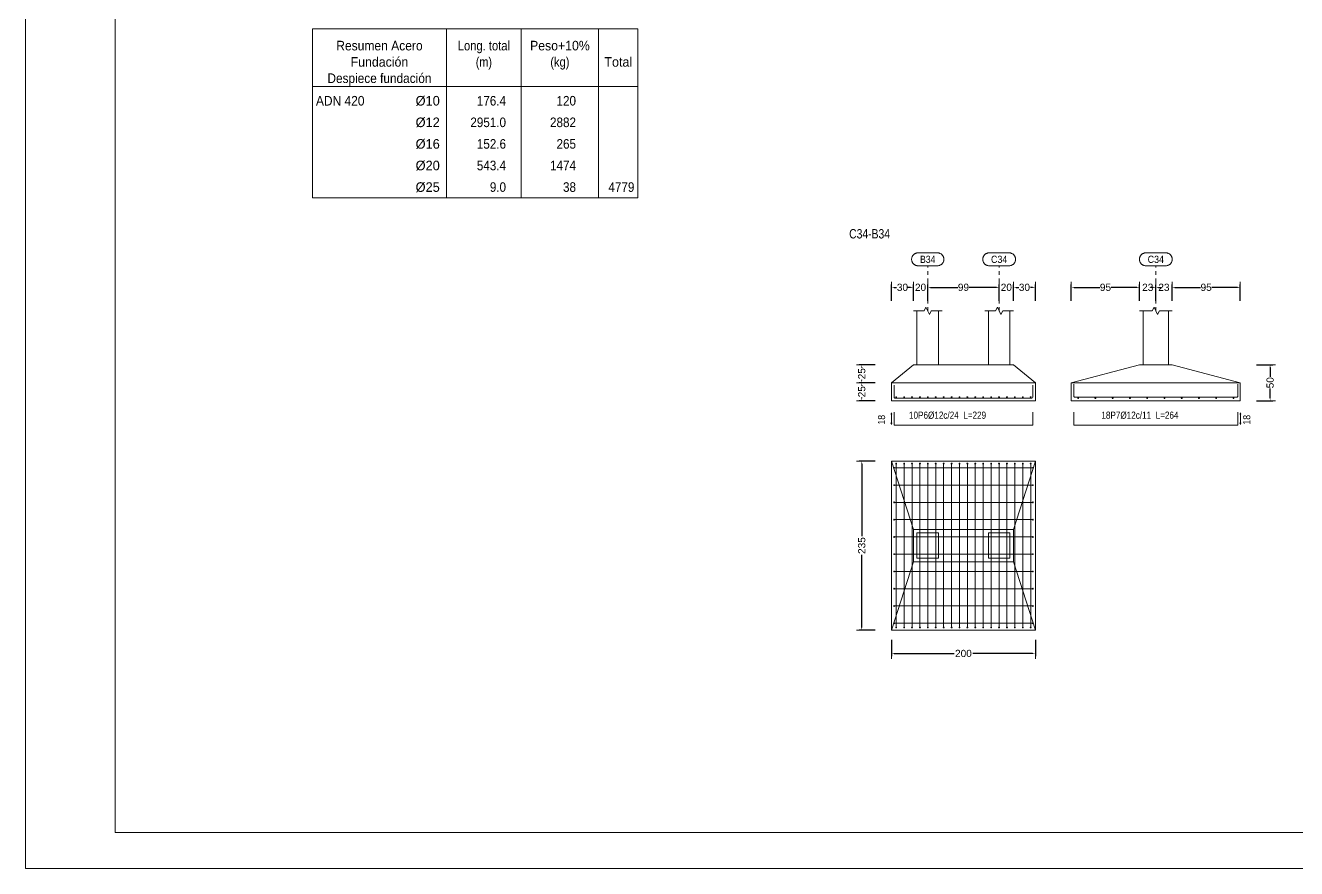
# Model space of a CAD drawing. Header units: millimetres. Extents: x 0 to 147, y 0 to 144.
# Drawn here: x 88.09 to 123.44, y 0 to 23.44 of the extents above; entities that cross this region are included whole.
import ezdxf
from ezdxf.enums import TextEntityAlignment as Align

# ---------------------------------------------------------------- set-up
doc = ezdxf.new("R2010")
doc.units = ezdxf.units.MM
doc.linetypes.add('CYPE_PUNTO', pattern=[0.075, 0, -0.075])
for name, color, linetype, lineweight in [('CIM_COTAS', 2, 'Continuous', 0), ('CIM_DIB_ARMADOS', 4, 'Continuous', 0), ('CIM_GEOMETRIA', 2, 'Continuous', 0), ('CIM_REFEREN', 2, 'Continuous', 0), ('CIM_TXT_ARMADOS', 3, 'Continuous', 0), ('RECUAD_LIMITES', 2, 'Continuous', 0), ('RECUAD_MARCO', 1, 'Continuous', 20), ('TABLAS', 1, 'Continuous', 0), ('TEXTO_TABLAS', 1, 'Continuous', 0)]:
    doc.layers.add(name, color=color, linetype=linetype, lineweight=lineweight)
doc.styles.add('CYPETXT_0.3_romans', font='arial.ttf', dxfattribs={"height": 0.2})
doc.styles.add('CYPETXT_romans', font='arial.ttf', dxfattribs={"height": 0.2})
doc.dimstyles.new('cype_arrow', dxfattribs={"dimtxt": 0.18, "dimasz": 0.075, "dimexe": 0.075, "dimexo": 0.075, "dimgap": 0, "dimtad": 0, "dimdec": 4, "dimzin": 0, "dimdsep": 46, "dimtxsty": 'CYPETXT_0.3_romans', "dimcen": 0.09, "dimadec": 0, "dimazin": 0, "dimtfac": 1, "dimtdec": 4, "dimtofl": 0, "dimtmove": 2, "dimatfit": 3, "dimfxl": 1, "dimtolj": 1, "dimtzin": 0, "dimarcsym": 0})

# ---------------------------------------------------------------- blocks, each defined once
blk = doc.blocks.new('*D420')
at = {"layer": 'CIM_COTAS', "color": 0, "lineweight": -2, "transparency": 16777216}
for p, q in [((112.18, 15.786), (112.18, 16.236)), ((112.255, 16.161), (112.319, 16.161)), ((112.712, 16.161), (112.648, 16.161)), ((112.787, 15.786), (112.787, 16.236))]:
    blk.add_line(p, q, dxfattribs=at)
at = {"layer": 'CIM_COTAS', "color": 0, "transparency": 16777216}
for points in [[(112.255, 16.173), (112.255, 16.148), (112.18, 16.161)], [(112.712, 16.173), (112.712, 16.148), (112.787, 16.161)]]:
    blk.add_solid(points, dxfattribs=at)
at = {"layer": 'Defpoints', "color": 0, "transparency": 16777216}
for p in [(112.787, 16.161), (112.18, 15.711), (112.787, 15.711)]:
    blk.add_point(p, dxfattribs=at)
at = {"layer": 'CIM_COTAS', "color": 0, "transparency": 16777216, "insert": (112.484, 16.161), "char_height": 0.2, "attachment_point": 5, "style": 'CYPETXT_0.3_romans'}
blk.add_mtext('\\A1;30', dxfattribs=at)
blk = doc.blocks.new('*D421')
at = {"layer": 'CIM_COTAS', "color": 0, "lineweight": -2, "transparency": 16777216}
for p, q in [((112.712, 16.161), (112.637, 16.161)), ((112.787, 15.786), (112.787, 16.236)), ((113.187, 15.786), (113.187, 16.236)), ((113.262, 16.161), (113.337, 16.161))]:
    blk.add_line(p, q, dxfattribs=at)
at = {"layer": 'CIM_COTAS', "color": 0, "transparency": 16777216}
for points in [[(112.712, 16.173), (112.712, 16.148), (112.787, 16.161)], [(113.262, 16.173), (113.262, 16.148), (113.187, 16.161)]]:
    blk.add_solid(points, dxfattribs=at)
at = {"layer": 'Defpoints', "color": 0, "transparency": 16777216}
for p in [(113.187, 16.161), (112.787, 15.711), (113.187, 15.711)]:
    blk.add_point(p, dxfattribs=at)
at = {"layer": 'CIM_COTAS', "color": 0, "transparency": 16777216, "insert": (112.987, 16.161), "char_height": 0.2, "attachment_point": 5, "style": 'CYPETXT_0.3_romans'}
blk.add_mtext('\\A1;20', dxfattribs=at)
blk = doc.blocks.new('*D422')
at = {"layer": 'CIM_COTAS', "color": 0, "lineweight": -2, "transparency": 16777216}
for p, q in [((113.187, 15.786), (113.187, 16.236)), ((113.262, 16.161), (114.02, 16.161)), ((115.098, 16.161), (114.34, 16.161)), ((115.173, 15.786), (115.173, 16.236))]:
    blk.add_line(p, q, dxfattribs=at)
at = {"layer": 'CIM_COTAS', "color": 0, "transparency": 16777216}
for points in [[(113.262, 16.173), (113.262, 16.148), (113.187, 16.161)], [(115.098, 16.173), (115.098, 16.148), (115.173, 16.161)]]:
    blk.add_solid(points, dxfattribs=at)
at = {"layer": 'Defpoints', "color": 0, "transparency": 16777216}
for p in [(115.173, 16.161), (113.187, 15.711), (115.173, 15.711)]:
    blk.add_point(p, dxfattribs=at)
at = {"layer": 'CIM_COTAS', "color": 0, "transparency": 16777216, "insert": (114.18, 16.161), "char_height": 0.2, "attachment_point": 5, "style": 'CYPETXT_0.3_romans'}
blk.add_mtext('\\A1;99', dxfattribs=at)
blk = doc.blocks.new('*D423')
at = {"layer": 'CIM_COTAS', "color": 0, "lineweight": -2, "transparency": 16777216}
for p, q in [((115.098, 16.161), (115.023, 16.161)), ((115.173, 15.786), (115.173, 16.236)), ((115.573, 15.786), (115.573, 16.236)), ((115.648, 16.161), (115.723, 16.161))]:
    blk.add_line(p, q, dxfattribs=at)
at = {"layer": 'CIM_COTAS', "color": 0, "transparency": 16777216}
for points in [[(115.098, 16.173), (115.098, 16.148), (115.173, 16.161)], [(115.648, 16.173), (115.648, 16.148), (115.573, 16.161)]]:
    blk.add_solid(points, dxfattribs=at)
at = {"layer": 'Defpoints', "color": 0, "transparency": 16777216}
for p in [(115.573, 16.161), (115.173, 15.711), (115.573, 15.711)]:
    blk.add_point(p, dxfattribs=at)
at = {"layer": 'CIM_COTAS', "color": 0, "transparency": 16777216, "insert": (115.373, 16.161), "char_height": 0.2, "attachment_point": 5, "style": 'CYPETXT_0.3_romans'}
blk.add_mtext('\\A1;20', dxfattribs=at)
blk = doc.blocks.new('*D424')
at = {"layer": 'CIM_COTAS', "color": 0, "lineweight": -2, "transparency": 16777216}
for p, q in [((115.573, 15.786), (115.573, 16.236)), ((115.648, 16.161), (115.712, 16.161)), ((116.105, 16.161), (116.041, 16.161)), ((116.18, 15.786), (116.18, 16.236))]:
    blk.add_line(p, q, dxfattribs=at)
at = {"layer": 'CIM_COTAS', "color": 0, "transparency": 16777216}
for points in [[(115.648, 16.173), (115.648, 16.148), (115.573, 16.161)], [(116.105, 16.173), (116.105, 16.148), (116.18, 16.161)]]:
    blk.add_solid(points, dxfattribs=at)
at = {"layer": 'Defpoints', "color": 0, "transparency": 16777216}
for p in [(116.18, 16.161), (115.573, 15.711), (116.18, 15.711)]:
    blk.add_point(p, dxfattribs=at)
at = {"layer": 'CIM_COTAS', "color": 0, "transparency": 16777216, "insert": (115.876, 16.161), "char_height": 0.2, "attachment_point": 5, "style": 'CYPETXT_0.3_romans'}
blk.add_mtext('\\A1;30', dxfattribs=at)
blk = doc.blocks.new('*D425')
at = {"layer": 'CIM_COTAS', "color": 0, "lineweight": -2, "transparency": 16777216}
for p, q in [((111.727, 13.51), (111.277, 13.51)), ((111.352, 13.435), (111.352, 13.426)), ((111.352, 13.085), (111.352, 13.094)), ((111.727, 13.01), (111.277, 13.01))]:
    blk.add_line(p, q, dxfattribs=at)
at = {"layer": 'CIM_COTAS', "color": 0, "transparency": 16777216}
for points in [[(111.34, 13.435), (111.365, 13.435), (111.352, 13.51)], [(111.34, 13.085), (111.365, 13.085), (111.352, 13.01)]]:
    blk.add_solid(points, dxfattribs=at)
at = {"layer": 'Defpoints', "color": 0, "transparency": 16777216}
for p in [(111.352, 13.51), (111.802, 13.51), (111.802, 13.01)]:
    blk.add_point(p, dxfattribs=at)
at = {"layer": 'CIM_COTAS', "color": 0, "transparency": 16777216, "insert": (111.352, 13.26), "char_height": 0.2, "attachment_point": 5, "rotation": 90, "style": 'CYPETXT_0.3_romans'}
blk.add_mtext('\\A1;25', dxfattribs=at)
blk = doc.blocks.new('*D426')
at = {"layer": 'CIM_COTAS', "color": 0, "lineweight": -2, "transparency": 16777216}
for p, q in [((111.727, 14.01), (111.277, 14.01)), ((111.352, 13.935), (111.352, 13.926)), ((111.727, 13.51), (111.277, 13.51)), ((111.352, 13.585), (111.352, 13.594))]:
    blk.add_line(p, q, dxfattribs=at)
at = {"layer": 'CIM_COTAS', "color": 0, "transparency": 16777216}
for points in [[(111.34, 13.935), (111.365, 13.935), (111.352, 14.01)], [(111.34, 13.585), (111.365, 13.585), (111.352, 13.51)]]:
    blk.add_solid(points, dxfattribs=at)
at = {"layer": 'Defpoints', "color": 0, "transparency": 16777216}
for p in [(111.352, 14.01), (111.802, 14.01), (111.802, 13.51)]:
    blk.add_point(p, dxfattribs=at)
at = {"layer": 'CIM_COTAS', "color": 0, "transparency": 16777216, "insert": (111.352, 13.76), "char_height": 0.2, "attachment_point": 5, "rotation": 90, "style": 'CYPETXT_0.3_romans'}
blk.add_mtext('\\A1;25', dxfattribs=at)
blk = doc.blocks.new('*D427')
at = {"layer": 'CIM_COTAS', "color": 0, "lineweight": -2, "transparency": 16777216}
for p, q in [((117.18, 15.786), (117.18, 16.236)), ((117.255, 16.161), (117.97, 16.161)), ((119.005, 16.161), (118.29, 16.161)), ((119.08, 15.786), (119.08, 16.236))]:
    blk.add_line(p, q, dxfattribs=at)
at = {"layer": 'CIM_COTAS', "color": 0, "transparency": 16777216}
for points in [[(117.255, 16.173), (117.255, 16.148), (117.18, 16.161)], [(119.005, 16.173), (119.005, 16.148), (119.08, 16.161)]]:
    blk.add_solid(points, dxfattribs=at)
at = {"layer": 'Defpoints', "color": 0, "transparency": 16777216}
for p in [(119.08, 16.161), (117.18, 15.711), (119.08, 15.711)]:
    blk.add_point(p, dxfattribs=at)
at = {"layer": 'CIM_COTAS', "color": 0, "transparency": 16777216, "insert": (118.13, 16.161), "char_height": 0.2, "attachment_point": 5, "style": 'CYPETXT_0.3_romans'}
blk.add_mtext('\\A1;95', dxfattribs=at)
blk = doc.blocks.new('*D428')
at = {"layer": 'CIM_COTAS', "color": 0, "lineweight": -2, "transparency": 16777216}
for p, q in [((119.005, 16.16075), (118.93, 16.16075)), ((119.08, 15.78575), (119.08, 16.23575)), ((119.53, 15.78575), (119.53, 16.23575)), ((119.605, 16.16075), (119.68, 16.16075))]:
    blk.add_line(p, q, dxfattribs=at)
at = {"layer": 'CIM_COTAS', "color": 0, "transparency": 16777216}
for points in [[(119.005, 16.17325), (119.005, 16.14825), (119.08, 16.16075)], [(119.605, 16.17325), (119.605, 16.14825), (119.53, 16.16075)]]:
    blk.add_solid(points, dxfattribs=at)
at = {"layer": 'Defpoints', "color": 0, "transparency": 16777216}
for p in [(119.53, 16.16075), (119.08, 15.71075), (119.53, 15.71075)]:
    blk.add_point(p, dxfattribs=at)
at = {"layer": 'CIM_COTAS', "color": 0, "transparency": 16777216, "insert": (119.305, 16.16075), "char_height": 0.2, "attachment_point": 5, "style": 'CYPETXT_0.3_romans'}
blk.add_mtext('\\A1;23', dxfattribs=at)
blk = doc.blocks.new('*D429')
at = {"layer": 'CIM_COTAS', "color": 0, "lineweight": -2, "transparency": 16777216}
for p, q in [((119.455, 16.16075), (119.38, 16.16075)), ((119.53, 15.78575), (119.53, 16.23575)), ((119.98, 15.78575), (119.98, 16.23575)), ((120.055, 16.16075), (120.13, 16.16075))]:
    blk.add_line(p, q, dxfattribs=at)
at = {"layer": 'CIM_COTAS', "color": 0, "transparency": 16777216}
for points in [[(119.455, 16.17325), (119.455, 16.14825), (119.53, 16.16075)], [(120.055, 16.17325), (120.055, 16.14825), (119.98, 16.16075)]]:
    blk.add_solid(points, dxfattribs=at)
at = {"layer": 'Defpoints', "color": 0, "transparency": 16777216}
for p in [(119.98, 16.16075), (119.53, 15.71075), (119.98, 15.71075)]:
    blk.add_point(p, dxfattribs=at)
at = {"layer": 'CIM_COTAS', "color": 0, "transparency": 16777216, "insert": (119.755, 16.16075), "char_height": 0.2, "attachment_point": 5, "style": 'CYPETXT_0.3_romans'}
blk.add_mtext('\\A1;23', dxfattribs=at)
blk = doc.blocks.new('*D430')
at = {"layer": 'CIM_COTAS', "color": 0, "lineweight": -2, "transparency": 16777216}
for p, q in [((119.98, 15.786), (119.98, 16.236)), ((120.055, 16.161), (120.77, 16.161)), ((121.805, 16.161), (121.09, 16.161)), ((121.88, 15.786), (121.88, 16.236))]:
    blk.add_line(p, q, dxfattribs=at)
at = {"layer": 'CIM_COTAS', "color": 0, "transparency": 16777216}
for points in [[(120.055, 16.173), (120.055, 16.148), (119.98, 16.161)], [(121.805, 16.173), (121.805, 16.148), (121.88, 16.161)]]:
    blk.add_solid(points, dxfattribs=at)
at = {"layer": 'Defpoints', "color": 0, "transparency": 16777216}
for p in [(121.88, 16.161), (119.98, 15.711), (121.88, 15.711)]:
    blk.add_point(p, dxfattribs=at)
at = {"layer": 'CIM_COTAS', "color": 0, "transparency": 16777216, "insert": (120.93, 16.161), "char_height": 0.2, "attachment_point": 5, "style": 'CYPETXT_0.3_romans'}
blk.add_mtext('\\A1;95', dxfattribs=at)
blk = doc.blocks.new('*D431')
at = {"layer": 'CIM_COTAS', "color": 0, "lineweight": -2, "transparency": 16777216}
for p, q in [((122.333, 14.01), (122.783, 14.01)), ((122.708, 13.935), (122.708, 13.674)), ((122.708, 13.085), (122.708, 13.345)), ((122.333, 13.01), (122.783, 13.01))]:
    blk.add_line(p, q, dxfattribs=at)
at = {"layer": 'CIM_COTAS', "color": 0, "transparency": 16777216}
for points in [[(122.695, 13.935), (122.721, 13.935), (122.708, 14.01)], [(122.695, 13.085), (122.721, 13.085), (122.708, 13.01)]]:
    blk.add_solid(points, dxfattribs=at)
at = {"layer": 'Defpoints', "color": 0, "transparency": 16777216}
for p in [(122.258, 14.01), (122.708, 14.01), (122.258, 13.01)]:
    blk.add_point(p, dxfattribs=at)
at = {"layer": 'CIM_COTAS', "color": 0, "transparency": 16777216, "insert": (122.708, 13.51), "char_height": 0.2, "attachment_point": 5, "rotation": 90, "style": 'CYPETXT_0.3_romans'}
blk.add_mtext('\\A1;50', dxfattribs=at)
blk = doc.blocks.new('*D432')
at = {"layer": 'CIM_COTAS', "color": 0, "lineweight": -2, "transparency": 16777216}
for p, q in [((112.18, 6.356), (112.18, 5.906)), ((116.18, 6.356), (116.18, 5.906)), ((112.255, 5.981), (113.918, 5.981)), ((116.105, 5.981), (114.442, 5.981))]:
    blk.add_line(p, q, dxfattribs=at)
at = {"layer": 'CIM_COTAS', "color": 0, "transparency": 16777216}
for points in [[(112.255, 5.993), (112.255, 5.968), (112.18, 5.981)], [(116.105, 5.993), (116.105, 5.968), (116.18, 5.981)]]:
    blk.add_solid(points, dxfattribs=at)
at = {"layer": 'Defpoints', "color": 0, "transparency": 16777216}
for p in [(112.18, 6.431), (116.18, 6.431), (116.18, 5.981)]:
    blk.add_point(p, dxfattribs=at)
at = {"layer": 'CIM_COTAS', "color": 0, "transparency": 16777216, "insert": (114.18, 5.981), "char_height": 0.2, "attachment_point": 5, "style": 'CYPETXT_0.3_romans'}
blk.add_mtext('\\A1;200', dxfattribs=at)
blk = doc.blocks.new('*D433')
at = {"layer": 'CIM_COTAS', "color": 0, "lineweight": -2, "transparency": 16777216}
for p, q in [((111.727, 11.332), (111.277, 11.332)), ((111.352, 11.257), (111.352, 9.244)), ((111.352, 6.707), (111.352, 8.72)), ((111.727, 6.632), (111.277, 6.632))]:
    blk.add_line(p, q, dxfattribs=at)
at = {"layer": 'CIM_COTAS', "color": 0, "transparency": 16777216}
for points in [[(111.34, 11.257), (111.365, 11.257), (111.352, 11.332)], [(111.34, 6.707), (111.365, 6.707), (111.352, 6.632)]]:
    blk.add_solid(points, dxfattribs=at)
at = {"layer": 'Defpoints', "color": 0, "transparency": 16777216}
for p in [(111.352, 11.332), (111.802, 11.332), (111.802, 6.632)]:
    blk.add_point(p, dxfattribs=at)
at = {"layer": 'CIM_COTAS', "color": 0, "transparency": 16777216, "insert": (111.352, 8.982), "char_height": 0.2, "attachment_point": 5, "rotation": 90, "style": 'CYPETXT_0.3_romans'}
blk.add_mtext('\\A1;235', dxfattribs=at)

msp = doc.modelspace()

# ---------------------------------------------------------------- hatches: boundary and pattern name
at = {"layer": 'CIM_DIB_ARMADOS'}
h = msp.add_hatch(color=256, dxfattribs=at)
edge = h.paths.add_edge_path(flags=0)
edge.add_arc((112.252, 13.44175), 0.0016, 0, 360)
h = msp.add_hatch(color=256, dxfattribs=at)
edge = h.paths.add_edge_path(flags=0)
edge.add_arc((116.108, 13.44175), 0.0016, 0, 360)
h = msp.add_hatch(color=256, dxfattribs=at)
edge = h.paths.add_edge_path(flags=0)
edge.add_arc((117.252, 13.46575), 0.0016, 0, 360)
h = msp.add_hatch(color=256, dxfattribs=at)
edge = h.paths.add_edge_path(flags=0)
edge.add_arc((121.808, 13.46575), 0.0016, 0, 360)
h = msp.add_hatch(color=256, dxfattribs=at)
edge = h.paths.add_edge_path(flags=0)
edge.add_arc((112.252, 11.14175), 0.0016, 0, 360)
h = msp.add_hatch(color=256, dxfattribs=at)
edge = h.paths.add_edge_path(flags=0)
edge.add_arc((112.31, 11.25975), 0.0016, 0, 360)
h = msp.add_hatch(color=256, dxfattribs=at)
edge = h.paths.add_edge_path(flags=0)
edge.add_arc((112.53, 11.25975), 0.0016, 0, 360)
h = msp.add_hatch(color=256, dxfattribs=at)
edge = h.paths.add_edge_path(flags=0)
edge.add_arc((112.75, 11.25975), 0.0016, 0, 360)
h = msp.add_hatch(color=256, dxfattribs=at)
edge = h.paths.add_edge_path(flags=0)
edge.add_arc((112.97, 11.25975), 0.0016, 0, 360)
h = msp.add_hatch(color=256, dxfattribs=at)
edge = h.paths.add_edge_path(flags=0)
edge.add_arc((113.19, 11.25975), 0.0016, 0, 360)
h = msp.add_hatch(color=256, dxfattribs=at)
edge = h.paths.add_edge_path(flags=0)
edge.add_arc((113.41, 11.25975), 0.0016, 0, 360)
h = msp.add_hatch(color=256, dxfattribs=at)
edge = h.paths.add_edge_path(flags=0)
edge.add_arc((113.63, 11.25975), 0.0016, 0, 360)
h = msp.add_hatch(color=256, dxfattribs=at)
edge = h.paths.add_edge_path(flags=0)
edge.add_arc((113.85, 11.25975), 0.0016, 0, 360)
h = msp.add_hatch(color=256, dxfattribs=at)
edge = h.paths.add_edge_path(flags=0)
edge.add_arc((114.07, 11.25975), 0.0016, 0, 360)
h = msp.add_hatch(color=256, dxfattribs=at)
edge = h.paths.add_edge_path(flags=0)
edge.add_arc((114.29, 11.25975), 0.0016, 0, 360)
h = msp.add_hatch(color=256, dxfattribs=at)
edge = h.paths.add_edge_path(flags=0)
edge.add_arc((114.51, 11.25975), 0.0016, 0, 360)
h = msp.add_hatch(color=256, dxfattribs=at)
edge = h.paths.add_edge_path(flags=0)
edge.add_arc((114.73, 11.25975), 0.0016, 0, 360)
h = msp.add_hatch(color=256, dxfattribs=at)
edge = h.paths.add_edge_path(flags=0)
edge.add_arc((114.95, 11.25975), 0.0016, 0, 360)
h = msp.add_hatch(color=256, dxfattribs=at)
edge = h.paths.add_edge_path(flags=0)
edge.add_arc((115.17, 11.25975), 0.0016, 0, 360)
h = msp.add_hatch(color=256, dxfattribs=at)
edge = h.paths.add_edge_path(flags=0)
edge.add_arc((115.39, 11.25975), 0.0016, 0, 360)
h = msp.add_hatch(color=256, dxfattribs=at)
edge = h.paths.add_edge_path(flags=0)
edge.add_arc((115.61, 11.25975), 0.0016, 0, 360)
h = msp.add_hatch(color=256, dxfattribs=at)
edge = h.paths.add_edge_path(flags=0)
edge.add_arc((115.83, 11.25975), 0.0016, 0, 360)
h = msp.add_hatch(color=256, dxfattribs=at)
edge = h.paths.add_edge_path(flags=0)
edge.add_arc((116.05, 11.25975), 0.0016, 0, 360)
h = msp.add_hatch(color=256, dxfattribs=at)
edge = h.paths.add_edge_path(flags=0)
edge.add_arc((116.108, 11.14175), 0.0016, 0, 360)
h = msp.add_hatch(color=256, dxfattribs=at)
edge = h.paths.add_edge_path(flags=0)
edge.add_arc((112.252, 10.66175), 0.0016, 0, 360)
h = msp.add_hatch(color=256, dxfattribs=at)
edge = h.paths.add_edge_path(flags=0)
edge.add_arc((116.108, 10.66175), 0.0016, 0, 360)
h = msp.add_hatch(color=256, dxfattribs=at)
edge = h.paths.add_edge_path(flags=0)
edge.add_arc((112.252, 10.18175), 0.0016, 0, 360)
h = msp.add_hatch(color=256, dxfattribs=at)
edge = h.paths.add_edge_path(flags=0)
edge.add_arc((116.108, 10.18175), 0.0016, 0, 360)
h = msp.add_hatch(color=256, dxfattribs=at)
edge = h.paths.add_edge_path(flags=0)
edge.add_arc((112.252, 9.70175), 0.0016, 0, 360)
h = msp.add_hatch(color=256, dxfattribs=at)
edge = h.paths.add_edge_path(flags=0)
edge.add_arc((116.108, 9.70175), 0.0016, 0, 360)
h = msp.add_hatch(color=256, dxfattribs=at)
edge = h.paths.add_edge_path(flags=0)
edge.add_arc((112.252, 9.22175), 0.0016, 0, 360)
h = msp.add_hatch(color=256, dxfattribs=at)
edge = h.paths.add_edge_path(flags=0)
edge.add_arc((116.108, 9.22175), 0.0016, 0, 360)
h = msp.add_hatch(color=256, dxfattribs=at)
edge = h.paths.add_edge_path(flags=0)
edge.add_arc((112.252, 8.74175), 0.0016, 0, 360)
h = msp.add_hatch(color=256, dxfattribs=at)
edge = h.paths.add_edge_path(flags=0)
edge.add_arc((116.108, 8.74175), 0.0016, 0, 360)
h = msp.add_hatch(color=256, dxfattribs=at)
edge = h.paths.add_edge_path(flags=0)
edge.add_arc((112.252, 8.26175), 0.0016, 0, 360)
h = msp.add_hatch(color=256, dxfattribs=at)
edge = h.paths.add_edge_path(flags=0)
edge.add_arc((116.108, 8.26175), 0.0016, 0, 360)
h = msp.add_hatch(color=256, dxfattribs=at)
edge = h.paths.add_edge_path(flags=0)
edge.add_arc((112.252, 7.78175), 0.0016, 0, 360)
h = msp.add_hatch(color=256, dxfattribs=at)
edge = h.paths.add_edge_path(flags=0)
edge.add_arc((116.108, 7.78175), 0.0016, 0, 360)
h = msp.add_hatch(color=256, dxfattribs=at)
edge = h.paths.add_edge_path(flags=0)
edge.add_arc((112.252, 7.30175), 0.0016, 0, 360)
h = msp.add_hatch(color=256, dxfattribs=at)
edge = h.paths.add_edge_path(flags=0)
edge.add_arc((116.108, 7.30175), 0.0016, 0, 360)
h = msp.add_hatch(color=256, dxfattribs=at)
edge = h.paths.add_edge_path(flags=0)
edge.add_arc((112.252, 6.82175), 0.0016, 0, 360)
h = msp.add_hatch(color=256, dxfattribs=at)
edge = h.paths.add_edge_path(flags=0)
edge.add_arc((116.108, 6.82175), 0.0016, 0, 360)
h = msp.add_hatch(color=256, dxfattribs=at)
edge = h.paths.add_edge_path(flags=0)
edge.add_arc((112.31, 6.70375), 0.0016, 0, 360)
h = msp.add_hatch(color=256, dxfattribs=at)
edge = h.paths.add_edge_path(flags=0)
edge.add_arc((112.53, 6.70375), 0.0016, 0, 360)
h = msp.add_hatch(color=256, dxfattribs=at)
edge = h.paths.add_edge_path(flags=0)
edge.add_arc((112.75, 6.70375), 0.0016, 0, 360)
h = msp.add_hatch(color=256, dxfattribs=at)
edge = h.paths.add_edge_path(flags=0)
edge.add_arc((112.97, 6.70375), 0.0016, 0, 360)
h = msp.add_hatch(color=256, dxfattribs=at)
edge = h.paths.add_edge_path(flags=0)
edge.add_arc((113.19, 6.70375), 0.0016, 0, 360)
h = msp.add_hatch(color=256, dxfattribs=at)
edge = h.paths.add_edge_path(flags=0)
edge.add_arc((113.41, 6.70375), 0.0016, 0, 360)
h = msp.add_hatch(color=256, dxfattribs=at)
edge = h.paths.add_edge_path(flags=0)
edge.add_arc((113.63, 6.70375), 0.0016, 0, 360)
h = msp.add_hatch(color=256, dxfattribs=at)
edge = h.paths.add_edge_path(flags=0)
edge.add_arc((113.85, 6.70375), 0.0016, 0, 360)
h = msp.add_hatch(color=256, dxfattribs=at)
edge = h.paths.add_edge_path(flags=0)
edge.add_arc((114.07, 6.70375), 0.0016, 0, 360)
h = msp.add_hatch(color=256, dxfattribs=at)
edge = h.paths.add_edge_path(flags=0)
edge.add_arc((114.29, 6.70375), 0.0016, 0, 360)
h = msp.add_hatch(color=256, dxfattribs=at)
edge = h.paths.add_edge_path(flags=0)
edge.add_arc((114.51, 6.70375), 0.0016, 0, 360)
h = msp.add_hatch(color=256, dxfattribs=at)
edge = h.paths.add_edge_path(flags=0)
edge.add_arc((114.73, 6.70375), 0.0016, 0, 360)
h = msp.add_hatch(color=256, dxfattribs=at)
edge = h.paths.add_edge_path(flags=0)
edge.add_arc((114.95, 6.70375), 0.0016, 0, 360)
h = msp.add_hatch(color=256, dxfattribs=at)
edge = h.paths.add_edge_path(flags=0)
edge.add_arc((115.17, 6.70375), 0.0016, 0, 360)
h = msp.add_hatch(color=256, dxfattribs=at)
edge = h.paths.add_edge_path(flags=0)
edge.add_arc((115.39, 6.70375), 0.0016, 0, 360)
h = msp.add_hatch(color=256, dxfattribs=at)
edge = h.paths.add_edge_path(flags=0)
edge.add_arc((115.61, 6.70375), 0.0016, 0, 360)
h = msp.add_hatch(color=256, dxfattribs=at)
edge = h.paths.add_edge_path(flags=0)
edge.add_arc((115.83, 6.70375), 0.0016, 0, 360)
h = msp.add_hatch(color=256, dxfattribs=at)
edge = h.paths.add_edge_path(flags=0)
edge.add_arc((116.05, 6.70375), 0.0016, 0, 360)

# ---------------------------------------------------------------- linework, layer by layer
at = {"layer": 'CIM_COTAS', "linetype": 'CYPE_PUNTO'}
for p, q in [((113.187, 15.50975), (113.187, 16.76075)), ((115.173, 15.50975), (115.173, 16.76075)), ((119.53, 15.50975), (119.53, 16.76075))]:
    msp.add_line(p, q, dxfattribs=at)
at = {"layer": 'CIM_COTAS'}
for p, q in [((112.18, 16.01075), (112.18, 16.31075)), ((112.787, 16.01075), (112.787, 16.31075)), ((112.787, 16.01075), (112.787, 16.31075)), ((113.187, 16.01075), (113.187, 16.31075)), ((113.187, 16.01075), (113.187, 16.31075)), ((115.173, 16.01075), (115.173, 16.31075)), ((115.173, 16.01075), (115.173, 16.31075)), ((115.573, 16.01075), (115.573, 16.31075)), ((115.573, 16.01075), (115.573, 16.31075)), ((116.18, 16.01075), (116.18, 16.31075)), ((117.18, 16.01075), (117.18, 16.31075)), ((119.08, 16.01075), (119.08, 16.31075)), ((119.08, 16.01075), (119.08, 16.31075)), ((119.53, 16.01075), (119.53, 16.31075)), ((119.53, 16.01075), (119.53, 16.31075)), ((119.98, 16.01075), (119.98, 16.31075)), ((119.98, 16.01075), (119.98, 16.31075)), ((121.88, 16.01075), (121.88, 16.31075)), ((111.202, 14.00975), (111.502, 14.00975)), ((122.558, 14.00975), (122.858, 14.00975)), ((111.202, 13.50975), (111.502, 13.50975)), ((111.202, 13.50975), (111.502, 13.50975)), ((111.202, 13.00975), (111.502, 13.00975)), ((122.558, 13.00975), (122.858, 13.00975)), ((111.202, 11.33175), (111.502, 11.33175)), ((111.202, 6.63175), (111.502, 6.63175)), ((112.18, 5.83075), (112.18, 6.13075)), ((116.18, 5.83075), (116.18, 6.13075))]:
    msp.add_line(p, q, dxfattribs=at)
for points in [[(113.4555, 17.12075), (113.46752, 17.12035), (113.47949, 17.11914), (113.49135, 17.11714), (113.50306, 17.11435), (113.51454, 17.11079), (113.52577, 17.10647), (113.53668, 17.1014), (113.54723, 17.09562), (113.55737, 17.08915), (113.56705, 17.08201), (113.57624, 17.07425), (113.58489, 17.06588), (113.59296, 17.05696), (113.60041, 17.04752), (113.60722, 17.0376), (113.61335, 17.02725), (113.61878, 17.01652), (113.62347, 17.00544), (113.62742, 16.99408), (113.6306, 16.98248), (113.63299, 16.97069), (113.6346, 16.95877), (113.6354, 16.94676), (113.6354, 16.93474), (113.6346, 16.92273), (113.63299, 16.91081), (113.6306, 16.89902), (113.62742, 16.88742), (113.62347, 16.87606), (113.61878, 16.86498), (113.61335, 16.85425), (113.60722, 16.8439), (113.60041, 16.83398), (113.59296, 16.82454), (113.58489, 16.81562), (113.57624, 16.80725), (113.56705, 16.79949), (113.55737, 16.79235), (113.54723, 16.78588), (113.53668, 16.7801), (113.52577, 16.77503), (113.51454, 16.77071), (113.50306, 16.76715), (113.49135, 16.76436), (113.47949, 16.76236), (113.46752, 16.76115), (113.4555, 16.76075), (112.9185, 16.76075), (112.90648, 16.76115), (112.89451, 16.76236), (112.88265, 16.76436), (112.87094, 16.76715), (112.85946, 16.77071), (112.84823, 16.77503), (112.83732, 16.7801), (112.82677, 16.78588), (112.81663, 16.79235), (112.80695, 16.79949), (112.79776, 16.80725), (112.78911, 16.81562), (112.78104, 16.82454), (112.77359, 16.83398), (112.76678, 16.8439), (112.76065, 16.85425), (112.75522, 16.86498), (112.75053, 16.87606), (112.74658, 16.88742), (112.7434, 16.89902), (112.74101, 16.91081), (112.7394, 16.92273), (112.7386, 16.93474), (112.7386, 16.94676), (112.7394, 16.95877), (112.74101, 16.97069), (112.7434, 16.98248), (112.74658, 16.99408), (112.75053, 17.00544), (112.75522, 17.01652), (112.76065, 17.02725), (112.76678, 17.0376), (112.77359, 17.04752), (112.78104, 17.05696), (112.78911, 17.06588), (112.79776, 17.07425), (112.80695, 17.08201), (112.81663, 17.08915), (112.82677, 17.09562), (112.83732, 17.1014), (112.84823, 17.10647), (112.85946, 17.11079), (112.87094, 17.11435), (112.88265, 17.11714), (112.89451, 17.11914), (112.90648, 17.12035), (112.9185, 17.12075), (113.4555, 17.12075)], [(115.449, 17.12075), (115.46102, 17.12035), (115.47299, 17.11914), (115.48485, 17.11714), (115.49656, 17.11435), (115.50804, 17.11079), (115.51927, 17.10647), (115.53018, 17.1014), (115.54073, 17.09562), (115.55087, 17.08915), (115.56055, 17.08201), (115.56974, 17.07425), (115.57839, 17.06588), (115.58646, 17.05696), (115.59391, 17.04752), (115.60072, 17.0376), (115.60685, 17.02725), (115.61228, 17.01652), (115.61697, 17.00544), (115.62092, 16.99408), (115.6241, 16.98248), (115.62649, 16.97069), (115.6281, 16.95877), (115.6289, 16.94676), (115.6289, 16.93474), (115.6281, 16.92273), (115.62649, 16.91081), (115.6241, 16.89902), (115.62092, 16.88742), (115.61697, 16.87606), (115.61228, 16.86498), (115.60685, 16.85425), (115.60072, 16.8439), (115.59391, 16.83398), (115.58646, 16.82454), (115.57839, 16.81562), (115.56974, 16.80725), (115.56055, 16.79949), (115.55087, 16.79235), (115.54073, 16.78588), (115.53018, 16.7801), (115.51927, 16.77503), (115.50804, 16.77071), (115.49656, 16.76715), (115.48485, 16.76436), (115.47299, 16.76236), (115.46102, 16.76115), (115.449, 16.76075), (114.897, 16.76075), (114.88498, 16.76115), (114.87301, 16.76236), (114.86115, 16.76436), (114.84944, 16.76715), (114.83796, 16.77071), (114.82673, 16.77503), (114.81582, 16.7801), (114.80527, 16.78588), (114.79513, 16.79235), (114.78545, 16.79949), (114.77626, 16.80725), (114.76761, 16.81562), (114.75954, 16.82454), (114.75209, 16.83398), (114.74528, 16.8439), (114.73915, 16.85425), (114.73372, 16.86498), (114.72903, 16.87606), (114.72508, 16.88742), (114.7219, 16.89902), (114.71951, 16.91081), (114.7179, 16.92273), (114.7171, 16.93474), (114.7171, 16.94676), (114.7179, 16.95877), (114.71951, 16.97069), (114.7219, 16.98248), (114.72508, 16.99408), (114.72903, 17.00544), (114.73372, 17.01652), (114.73915, 17.02725), (114.74528, 17.0376), (114.75209, 17.04752), (114.75954, 17.05696), (114.76761, 17.06588), (114.77626, 17.07425), (114.78545, 17.08201), (114.79513, 17.08915), (114.80527, 17.09562), (114.81582, 17.1014), (114.82673, 17.10647), (114.83796, 17.11079), (114.84944, 17.11435), (114.86115, 17.11714), (114.87301, 17.11914), (114.88498, 17.12035), (114.897, 17.12075), (115.449, 17.12075)], [(119.806, 17.12075), (119.81802, 17.12035), (119.82999, 17.11914), (119.84185, 17.11714), (119.85356, 17.11435), (119.86504, 17.11079), (119.87627, 17.10647), (119.88718, 17.1014), (119.89773, 17.09562), (119.90787, 17.08915), (119.91755, 17.08201), (119.92674, 17.07425), (119.93539, 17.06588), (119.94346, 17.05696), (119.95091, 17.04752), (119.95772, 17.0376), (119.96385, 17.02725), (119.96928, 17.01652), (119.97397, 17.00544), (119.97792, 16.99408), (119.9811, 16.98248), (119.98349, 16.97069), (119.9851, 16.95877), (119.9859, 16.94676), (119.9859, 16.93474), (119.9851, 16.92273), (119.98349, 16.91081), (119.9811, 16.89902), (119.97792, 16.88742), (119.97397, 16.87606), (119.96928, 16.86498), (119.96385, 16.85425), (119.95772, 16.8439), (119.95091, 16.83398), (119.94346, 16.82454), (119.93539, 16.81562), (119.92674, 16.80725), (119.91755, 16.79949), (119.90787, 16.79235), (119.89773, 16.78588), (119.88718, 16.7801), (119.87627, 16.77503), (119.86504, 16.77071), (119.85356, 16.76715), (119.84185, 16.76436), (119.82999, 16.76236), (119.81802, 16.76115), (119.806, 16.76075), (119.254, 16.76075), (119.24198, 16.76115), (119.23001, 16.76236), (119.21815, 16.76436), (119.20644, 16.76715), (119.19496, 16.77071), (119.18373, 16.77503), (119.17282, 16.7801), (119.16227, 16.78588), (119.15213, 16.79235), (119.14245, 16.79949), (119.13326, 16.80725), (119.12461, 16.81562), (119.11654, 16.82454), (119.10909, 16.83398), (119.10228, 16.8439), (119.09615, 16.85425), (119.09072, 16.86498), (119.08603, 16.87606), (119.08208, 16.88742), (119.0789, 16.89902), (119.07651, 16.91081), (119.0749, 16.92273), (119.0741, 16.93474), (119.0741, 16.94676), (119.0749, 16.95877), (119.07651, 16.97069), (119.0789, 16.98248), (119.08208, 16.99408), (119.08603, 17.00544), (119.09072, 17.01652), (119.09615, 17.02725), (119.10228, 17.0376), (119.10909, 17.04752), (119.11654, 17.05696), (119.12461, 17.06588), (119.13326, 17.07425), (119.14245, 17.08201), (119.15213, 17.08915), (119.16227, 17.09562), (119.17282, 17.1014), (119.18373, 17.10647), (119.19496, 17.11079), (119.20644, 17.11435), (119.21815, 17.11714), (119.23001, 17.11914), (119.24198, 17.12035), (119.254, 17.12075), (119.806, 17.12075)]]:
    msp.add_lwpolyline(points, close=True, dxfattribs=at)
at = {"layer": 'CIM_DIB_ARMADOS'}
for p, q in [((112.292, 13.10575), (112.328, 13.10575)), ((112.31, 13.08775), (112.31, 13.12375)), ((112.512, 13.10575), (112.548, 13.10575)), ((112.53, 13.08775), (112.53, 13.12375)), ((112.732, 13.10575), (112.768, 13.10575)), ((112.75, 13.08775), (112.75, 13.12375)), ((112.952, 13.10575), (112.988, 13.10575)), ((112.97, 13.08775), (112.97, 13.12375)), ((113.172, 13.10575), (113.208, 13.10575)), ((113.19, 13.08775), (113.19, 13.12375)), ((113.392, 13.10575), (113.428, 13.10575)), ((113.41, 13.08775), (113.41, 13.12375)), ((113.612, 13.10575), (113.648, 13.10575)), ((113.63, 13.08775), (113.63, 13.12375)), ((113.832, 13.10575), (113.868, 13.10575)), ((113.85, 13.08775), (113.85, 13.12375)), ((114.052, 13.10575), (114.088, 13.10575)), ((114.07, 13.08775), (114.07, 13.12375)), ((114.272, 13.10575), (114.308, 13.10575)), ((114.29, 13.08775), (114.29, 13.12375)), ((114.492, 13.10575), (114.528, 13.10575)), ((114.51, 13.08775), (114.51, 13.12375)), ((114.712, 13.10575), (114.748, 13.10575)), ((114.73, 13.08775), (114.73, 13.12375)), ((114.932, 13.10575), (114.968, 13.10575)), ((114.95, 13.08775), (114.95, 13.12375)), ((115.152, 13.10575), (115.188, 13.10575)), ((115.17, 13.08775), (115.17, 13.12375)), ((115.372, 13.10575), (115.408, 13.10575)), ((115.39, 13.08775), (115.39, 13.12375)), ((115.592, 13.10575), (115.628, 13.10575)), ((115.61, 13.08775), (115.61, 13.12375)), ((115.812, 13.10575), (115.848, 13.10575)), ((115.83, 13.08775), (115.83, 13.12375)), ((116.032, 13.10575), (116.068, 13.10575)), ((116.05, 13.08775), (116.05, 13.12375)), ((117.352, 13.08175), (117.388, 13.08175)), ((117.37, 13.06375), (117.37, 13.09975)), ((117.832, 13.08175), (117.868, 13.08175)), ((117.85, 13.06375), (117.85, 13.09975)), ((118.312, 13.08175), (118.348, 13.08175)), ((118.33, 13.06375), (118.33, 13.09975)), ((118.792, 13.08175), (118.828, 13.08175)), ((118.81, 13.06375), (118.81, 13.09975)), ((119.272, 13.08175), (119.308, 13.08175)), ((119.29, 13.06375), (119.29, 13.09975)), ((119.752, 13.08175), (119.788, 13.08175)), ((119.77, 13.06375), (119.77, 13.09975)), ((120.232, 13.08175), (120.268, 13.08175)), ((120.25, 13.06375), (120.25, 13.09975)), ((120.712, 13.08175), (120.748, 13.08175)), ((120.73, 13.06375), (120.73, 13.09975)), ((121.192, 13.08175), (121.228, 13.08175)), ((121.21, 13.06375), (121.21, 13.09975)), ((121.672, 13.08175), (121.708, 13.08175)), ((121.69, 13.06375), (121.69, 13.09975))]:
    msp.add_line(p, q, dxfattribs=at)
for points in [[(112.252, 13.44175), (112.252, 13.10575), (112.25522, 13.09375), (112.264, 13.08497), (112.276, 13.08175), (116.084, 13.08175), (116.096, 13.08497), (116.10478, 13.09375), (116.108, 13.10575), (116.108, 13.44175)], [(121.808, 13.46575), (121.808, 13.12975), (121.80478, 13.11775), (121.796, 13.10897), (121.784, 13.10575), (117.276, 13.10575), (117.264, 13.10897), (117.25522, 13.11775), (117.252, 13.12975), (117.252, 13.46575)], [(112.252, 12.69175), (112.252, 12.33175), (116.108, 12.33175), (116.108, 12.69175)], [(121.808, 12.69175), (121.808, 12.33175), (117.252, 12.33175), (117.252, 12.69175)], [(112.252, 11.14175), (112.25522, 11.14175), (112.264, 11.14175), (112.276, 11.14175), (116.084, 11.14175), (116.096, 11.14175), (116.10478, 11.14175), (116.108, 11.14175)], [(112.31, 6.70375), (112.31, 6.70697), (112.31, 6.71575), (112.31, 6.72775), (112.31, 11.23575), (112.31, 11.24775), (112.31, 11.25653), (112.31, 11.25975)], [(112.53, 6.70375), (112.53, 6.70697), (112.53, 6.71575), (112.53, 6.72775), (112.53, 11.23575), (112.53, 11.24775), (112.53, 11.25653), (112.53, 11.25975)], [(112.75, 6.70375), (112.75, 6.70697), (112.75, 6.71575), (112.75, 6.72775), (112.75, 11.23575), (112.75, 11.24775), (112.75, 11.25653), (112.75, 11.25975)], [(112.97, 6.70375), (112.97, 6.70697), (112.97, 6.71575), (112.97, 6.72775), (112.97, 11.23575), (112.97, 11.24775), (112.97, 11.25653), (112.97, 11.25975)], [(113.19, 6.70375), (113.19, 6.70697), (113.19, 6.71575), (113.19, 6.72775), (113.19, 11.23575), (113.19, 11.24775), (113.19, 11.25653), (113.19, 11.25975)], [(113.41, 6.70375), (113.41, 6.70697), (113.41, 6.71575), (113.41, 6.72775), (113.41, 11.23575), (113.41, 11.24775), (113.41, 11.25653), (113.41, 11.25975)], [(113.63, 6.70375), (113.63, 6.70697), (113.63, 6.71575), (113.63, 6.72775), (113.63, 11.23575), (113.63, 11.24775), (113.63, 11.25653), (113.63, 11.25975)], [(113.85, 6.70375), (113.85, 6.70697), (113.85, 6.71575), (113.85, 6.72775), (113.85, 11.23575), (113.85, 11.24775), (113.85, 11.25653), (113.85, 11.25975)], [(114.07, 6.70375), (114.07, 6.70697), (114.07, 6.71575), (114.07, 6.72775), (114.07, 11.23575), (114.07, 11.24775), (114.07, 11.25653), (114.07, 11.25975)], [(114.29, 6.70375), (114.29, 6.70697), (114.29, 6.71575), (114.29, 6.72775), (114.29, 11.23575), (114.29, 11.24775), (114.29, 11.25653), (114.29, 11.25975)], [(114.51, 6.70375), (114.51, 6.70697), (114.51, 6.71575), (114.51, 6.72775), (114.51, 11.23575), (114.51, 11.24775), (114.51, 11.25653), (114.51, 11.25975)], [(114.73, 6.70375), (114.73, 6.70697), (114.73, 6.71575), (114.73, 6.72775), (114.73, 11.23575), (114.73, 11.24775), (114.73, 11.25653), (114.73, 11.25975)], [(114.95, 6.70375), (114.95, 6.70697), (114.95, 6.71575), (114.95, 6.72775), (114.95, 11.23575), (114.95, 11.24775), (114.95, 11.25653), (114.95, 11.25975)], [(115.17, 6.70375), (115.17, 6.70697), (115.17, 6.71575), (115.17, 6.72775), (115.17, 11.23575), (115.17, 11.24775), (115.17, 11.25653), (115.17, 11.25975)], [(115.39, 6.70375), (115.39, 6.70697), (115.39, 6.71575), (115.39, 6.72775), (115.39, 11.23575), (115.39, 11.24775), (115.39, 11.25653), (115.39, 11.25975)], [(115.61, 6.70375), (115.61, 6.70697), (115.61, 6.71575), (115.61, 6.72775), (115.61, 11.23575), (115.61, 11.24775), (115.61, 11.25653), (115.61, 11.25975)], [(115.83, 6.70375), (115.83, 6.70697), (115.83, 6.71575), (115.83, 6.72775), (115.83, 11.23575), (115.83, 11.24775), (115.83, 11.25653), (115.83, 11.25975)], [(116.05, 6.70375), (116.05, 6.70697), (116.05, 6.71575), (116.05, 6.72775), (116.05, 11.23575), (116.05, 11.24775), (116.05, 11.25653), (116.05, 11.25975)], [(112.252, 10.66175), (112.25522, 10.66175), (112.264, 10.66175), (112.276, 10.66175), (116.084, 10.66175), (116.096, 10.66175), (116.10478, 10.66175), (116.108, 10.66175)], [(112.252, 10.18175), (112.25522, 10.18175), (112.264, 10.18175), (112.276, 10.18175), (116.084, 10.18175), (116.096, 10.18175), (116.10478, 10.18175), (116.108, 10.18175)], [(112.252, 9.70175), (112.25522, 9.70175), (112.264, 9.70175), (112.276, 9.70175), (116.084, 9.70175), (116.096, 9.70175), (116.10478, 9.70175), (116.108, 9.70175)], [(112.252, 9.22175), (112.25522, 9.22175), (112.264, 9.22175), (112.276, 9.22175), (116.084, 9.22175), (116.096, 9.22175), (116.10478, 9.22175), (116.108, 9.22175)], [(112.252, 8.74175), (112.25522, 8.74175), (112.264, 8.74175), (112.276, 8.74175), (116.084, 8.74175), (116.096, 8.74175), (116.10478, 8.74175), (116.108, 8.74175)], [(112.252, 8.26175), (112.25522, 8.26175), (112.264, 8.26175), (112.276, 8.26175), (116.084, 8.26175), (116.096, 8.26175), (116.10478, 8.26175), (116.108, 8.26175)], [(112.252, 7.78175), (112.25522, 7.78175), (112.264, 7.78175), (112.276, 7.78175), (116.084, 7.78175), (116.096, 7.78175), (116.10478, 7.78175), (116.108, 7.78175)], [(112.252, 7.30175), (112.25522, 7.30175), (112.264, 7.30175), (112.276, 7.30175), (116.084, 7.30175), (116.096, 7.30175), (116.10478, 7.30175), (116.108, 7.30175)], [(112.252, 6.82175), (112.25522, 6.82175), (112.264, 6.82175), (112.276, 6.82175), (116.084, 6.82175), (116.096, 6.82175), (116.10478, 6.82175), (116.108, 6.82175)]]:
    msp.add_lwpolyline(points, dxfattribs=at)
for centre, radius in [((112.252, 13.44175), 0.0016), ((116.108, 13.44175), 0.0016), ((117.252, 13.46575), 0.0016), ((121.808, 13.46575), 0.0016), ((112.31, 13.10575), 0.012), ((112.53, 13.10575), 0.012), ((112.75, 13.10575), 0.012), ((112.97, 13.10575), 0.012), ((113.19, 13.10575), 0.012), ((113.41, 13.10575), 0.012), ((113.63, 13.10575), 0.012), ((113.85, 13.10575), 0.012), ((114.07, 13.10575), 0.012), ((114.29, 13.10575), 0.012), ((114.51, 13.10575), 0.012), ((114.73, 13.10575), 0.012), ((114.95, 13.10575), 0.012), ((115.17, 13.10575), 0.012), ((115.39, 13.10575), 0.012), ((115.61, 13.10575), 0.012), ((115.83, 13.10575), 0.012), ((116.05, 13.10575), 0.012), ((117.37, 13.08175), 0.012), ((117.85, 13.08175), 0.012), ((118.33, 13.08175), 0.012), ((118.81, 13.08175), 0.012), ((119.29, 13.08175), 0.012), ((119.77, 13.08175), 0.012), ((120.25, 13.08175), 0.012), ((120.73, 13.08175), 0.012), ((121.21, 13.08175), 0.012), ((121.69, 13.08175), 0.012), ((112.252, 11.14175), 0.012), ((112.252, 11.14175), 0.0016), ((112.31, 11.25975), 0.012), ((112.31, 11.25975), 0.0016), ((112.53, 11.25975), 0.012), ((112.53, 11.25975), 0.0016), ((112.75, 11.25975), 0.012), ((112.75, 11.25975), 0.0016), ((112.97, 11.25975), 0.012), ((112.97, 11.25975), 0.0016), ((113.19, 11.25975), 0.012), ((113.19, 11.25975), 0.0016), ((113.41, 11.25975), 0.012), ((113.41, 11.25975), 0.0016), ((113.63, 11.25975), 0.012), ((113.63, 11.25975), 0.0016), ((113.85, 11.25975), 0.012), ((113.85, 11.25975), 0.0016), ((114.07, 11.25975), 0.012), ((114.07, 11.25975), 0.0016), ((114.29, 11.25975), 0.012), ((114.29, 11.25975), 0.0016), ((114.51, 11.25975), 0.012), ((114.51, 11.25975), 0.0016), ((114.73, 11.25975), 0.012), ((114.73, 11.25975), 0.0016), ((114.95, 11.25975), 0.012), ((114.95, 11.25975), 0.0016), ((115.17, 11.25975), 0.012), ((115.17, 11.25975), 0.0016), ((115.39, 11.25975), 0.012), ((115.39, 11.25975), 0.0016), ((115.61, 11.25975), 0.012), ((115.61, 11.25975), 0.0016), ((115.83, 11.25975), 0.012), ((115.83, 11.25975), 0.0016), ((116.05, 11.25975), 0.012), ((116.05, 11.25975), 0.0016), ((116.108, 11.14175), 0.012), ((116.108, 11.14175), 0.0016), ((112.252, 10.66175), 0.012), ((112.252, 10.66175), 0.0016), ((116.108, 10.66175), 0.012), ((116.108, 10.66175), 0.0016), ((112.252, 10.18175), 0.012), ((112.252, 10.18175), 0.0016), ((116.108, 10.18175), 0.012), ((116.108, 10.18175), 0.0016), ((112.252, 9.70175), 0.012), ((112.252, 9.70175), 0.0016), ((116.108, 9.70175), 0.012), ((116.108, 9.70175), 0.0016), ((112.252, 9.22175), 0.012), ((112.252, 9.22175), 0.0016), ((116.108, 9.22175), 0.012), ((116.108, 9.22175), 0.0016), ((112.252, 8.74175), 0.012), ((112.252, 8.74175), 0.0016), ((116.108, 8.74175), 0.012), ((116.108, 8.74175), 0.0016), ((112.252, 8.26175), 0.012), ((112.252, 8.26175), 0.0016), ((116.108, 8.26175), 0.012), ((116.108, 8.26175), 0.0016), ((112.252, 7.78175), 0.012), ((112.252, 7.78175), 0.0016), ((116.108, 7.78175), 0.012), ((116.108, 7.78175), 0.0016), ((112.252, 7.30175), 0.012), ((112.252, 7.30175), 0.0016), ((116.108, 7.30175), 0.012), ((116.108, 7.30175), 0.0016), ((112.252, 6.82175), 0.012), ((112.252, 6.82175), 0.0016), ((116.108, 6.82175), 0.012), ((116.108, 6.82175), 0.0016), ((112.31, 6.70375), 0.012), ((112.31, 6.70375), 0.0016), ((112.53, 6.70375), 0.012), ((112.53, 6.70375), 0.0016), ((112.75, 6.70375), 0.012), ((112.75, 6.70375), 0.0016), ((112.97, 6.70375), 0.012), ((112.97, 6.70375), 0.0016), ((113.19, 6.70375), 0.012), ((113.19, 6.70375), 0.0016), ((113.41, 6.70375), 0.012), ((113.41, 6.70375), 0.0016), ((113.63, 6.70375), 0.012), ((113.63, 6.70375), 0.0016), ((113.85, 6.70375), 0.012), ((113.85, 6.70375), 0.0016), ((114.07, 6.70375), 0.012), ((114.07, 6.70375), 0.0016), ((114.29, 6.70375), 0.012), ((114.29, 6.70375), 0.0016), ((114.51, 6.70375), 0.012), ((114.51, 6.70375), 0.0016), ((114.73, 6.70375), 0.012), ((114.73, 6.70375), 0.0016), ((114.95, 6.70375), 0.012), ((114.95, 6.70375), 0.0016), ((115.17, 6.70375), 0.012), ((115.17, 6.70375), 0.0016), ((115.39, 6.70375), 0.012), ((115.39, 6.70375), 0.0016), ((115.61, 6.70375), 0.012), ((115.61, 6.70375), 0.0016), ((115.83, 6.70375), 0.012), ((115.83, 6.70375), 0.0016), ((116.05, 6.70375), 0.012), ((116.05, 6.70375), 0.0016)]:
    msp.add_circle(centre, radius, dxfattribs=at)
at = {"layer": 'CIM_GEOMETRIA'}
for p, q in [((112.887, 15.50975), (112.887, 14.00975)), ((113.487, 14.00975), (113.487, 15.50975)), ((114.873, 15.50975), (114.873, 14.00975)), ((115.473, 14.00975), (115.473, 15.50975)), ((119.18, 14.00975), (119.18, 15.50975)), ((119.88, 14.00975), (119.88, 15.50975)), ((112.787, 14.00975), (112.18, 13.50975)), ((112.787, 14.00975), (115.573, 14.00975)), ((113.487, 14.00975), (112.887, 14.00975)), ((115.473, 14.00975), (114.873, 14.00975)), ((116.18, 13.50975), (115.573, 14.00975)), ((119.08, 14.00975), (117.18, 13.50975)), ((119.08, 14.00975), (119.98, 14.00975)), ((119.88, 14.00975), (119.18, 14.00975)), ((121.88, 13.50975), (119.98, 14.00975)), ((112.18, 13.50975), (116.18, 13.50975)), ((112.18, 13.50975), (112.18, 13.00975)), ((116.18, 13.00975), (116.18, 13.50975)), ((117.18, 13.50975), (121.88, 13.50975)), ((117.18, 13.50975), (117.18, 13.00975)), ((121.88, 13.00975), (121.88, 13.50975)), ((116.18, 13.00975), (112.18, 13.00975)), ((121.88, 13.00975), (117.18, 13.00975)), ((112.787, 9.43175), (112.18, 11.33175)), ((116.18, 11.33175), (115.573, 9.43175)), ((112.18, 6.63175), (112.787, 8.53175)), ((116.18, 6.63175), (115.573, 8.53175))]:
    msp.add_line(p, q, dxfattribs=at)
for points in [[(112.787, 15.50975), (113.087, 15.50975), (113.137, 15.60975), (113.237, 15.40975), (113.287, 15.50975), (113.587, 15.50975)], [(114.773, 15.50975), (115.073, 15.50975), (115.123, 15.60975), (115.223, 15.40975), (115.273, 15.50975), (115.573, 15.50975)], [(119.08, 15.50975), (119.43, 15.50975), (119.48, 15.60975), (119.58, 15.40975), (119.63, 15.50975), (119.98, 15.50975)]]:
    msp.add_lwpolyline(points, dxfattribs=at)
for points in [[(112.18, 11.33175), (112.18, 6.63175), (116.18, 6.63175), (116.18, 11.33175), (112.18, 11.33175)], [(115.573, 9.43175), (115.573, 8.53175), (112.787, 8.53175), (112.787, 9.43175), (115.573, 9.43175)], [(112.887, 8.63175), (113.487, 8.63175), (113.487, 9.33175), (112.887, 9.33175), (112.887, 8.63175)], [(114.873, 8.63175), (115.473, 8.63175), (115.473, 9.33175), (114.873, 9.33175), (114.873, 8.63175)]]:
    msp.add_lwpolyline(points, close=True, dxfattribs=at)
at = {"layer": 'CIM_TXT_ARMADOS'}
for p, q in [((112.1645, 12.63155), (112.177, 12.67155)), ((112.1645, 12.39195), (112.177, 12.35195)), ((112.1895, 12.63155), (112.177, 12.67155)), ((112.177, 12.67155), (112.177, 12.35195)), ((112.1895, 12.39195), (112.177, 12.35195)), ((121.8705, 12.63155), (121.883, 12.67155)), ((121.8705, 12.39195), (121.883, 12.35195)), ((121.8955, 12.63155), (121.883, 12.67155)), ((121.883, 12.67155), (121.883, 12.35195)), ((121.8955, 12.39195), (121.883, 12.35195))]:
    msp.add_line(p, q, dxfattribs=at)
at = {"layer": 'RECUAD_LIMITES'}
msp.add_lwpolyline([(88.095, 0), (147.495, 0), (147.495, 42), (88.095, 42), (88.095, 0)], close=True, dxfattribs=at)
at = {"layer": 'RECUAD_MARCO'}
msp.add_lwpolyline([(90.595, 1), (146.495, 1), (146.495, 41), (90.595, 41), (90.595, 1)], close=True, dxfattribs=at)
at = {"layer": 'TABLAS'}
for p, q in [((99.80592, 18.65), (99.80592, 23.35)), ((101.88192, 18.65), (101.88192, 23.35)), ((104.03392, 18.65), (104.03392, 23.35)), ((96.07392, 21.75), (105.12992, 21.75))]:
    msp.add_line(p, q, dxfattribs=at)
msp.add_lwpolyline([(96.07392, 18.65), (105.12992, 18.65), (105.12992, 23.35), (96.07392, 23.35), (96.07392, 18.65)], close=True, dxfattribs=at)

# ---------------------------------------------------------------- texts
at = {"layer": 'CIM_COTAS', "style": 'CYPETXT_romans'}
for s, width, p in [('B34', 0.8592, (113.187, 16.94075)), ('C34', 0.8832, (115.173, 16.94075)), ('C34', 0.8832, (119.53, 16.94075))]:
    msp.add_text(s, height=0.2, dxfattribs=dict(at, width=width)).set_placement(p, align=Align.MIDDLE_CENTER)
at = {"layer": 'CIM_REFEREN', "style": 'CYPETXT_romans', "width": 0.792528}
msp.add_text('C34-B34', height=0.26, dxfattribs=at).set_placement((111.002, 17.78075), align=Align.TOP_LEFT)
at = {"layer": 'CIM_TXT_ARMADOS', "style": 'CYPETXT_romans', "width": 0.872274}
for p in [(112.002, 12.34375), (122.158, 12.34375)]:
    msp.add_text('18', height=0.2, rotation=90, dxfattribs=at).set_placement(p)
at = {"layer": 'CIM_TXT_ARMADOS', "style": 'CYPETXT_romans', "width": 0.809319}
for s, p in [('10P6%%c12c/24  L=229', (112.6665, 12.50675)), ('18P7%%c12c/11  L=264', (118.0165, 12.50675))]:
    msp.add_text(s, height=0.2, dxfattribs=at).set_placement(p)
at = {"layer": 'TEXTO_TABLAS', "style": 'CYPETXT_romans'}
for s, height, width, p in [('Resumen Acero', 0.2666667, 0.899775, (97.93992, 22.88333)), ('Long. total', 0.2666667, 0.834718, (100.84392, 22.88333)), ('Peso+10%', 0.266667, 0.916489, (102.95792, 22.88333)), ('Fundación', 0.266667, 0.921777, (97.93992, 22.43)), ('(m)', 0.266667, 0.805297, (100.84392, 22.43)), ('(kg)', 0.266667, 0.827954, (102.95792, 22.43)), ('Total', 0.266667, 0.935673, (104.58192, 22.43)), ('Despiece fundación', 0.2666667, 0.88412, (97.93992, 21.97667))]:
    msp.add_text(s, height=height, dxfattribs=dict(at, width=width)).set_placement(p, align=Align.MIDDLE_CENTER)
for s, width, p in [('ADN 420', 0.893197, (96.17392, 21.35)), ('%%c10', 0.955414, (98.94592, 21.35)), ('%%c12', 0.955414, (98.94592, 20.75)), ('%%c16', 0.955414, (98.94592, 20.15)), ('%%c20', 0.955414, (98.94592, 19.55)), ('%%c25', 0.955414, (98.94592, 18.95))]:
    msp.add_text(s, height=0.266667, dxfattribs=dict(at, width=width)).set_placement(p, align=Align.MIDDLE_LEFT)
for s, width, p in [('176.4', 0.869965, (101.45992, 21.35)), ('120', 0.872274, (103.40592, 21.35)), ('2951.0', 0.870384, (101.45992, 20.75)), ('2882', 0.872274, (103.40592, 20.75)), ('152.6', 0.869965, (101.45992, 20.15)), ('265', 0.872274, (103.40592, 20.15)), ('543.4', 0.869965, (101.45992, 19.55)), ('1474', 0.872274, (103.40592, 19.55)), ('9.0', 0.868127, (101.45992, 18.95)), ('38', 0.872274, (103.40592, 18.95)), ('4779', 0.872274, (105.02992, 18.95))]:
    msp.add_text(s, height=0.266667, dxfattribs=dict(at, width=width)).set_placement(p, align=Align.MIDDLE_RIGHT)

# ---------------------------------------------------------------- dimensions: what is measured, and where the dimension line sits
at = {"layer": 'CIM_COTAS'}
for p1, p2, distance, text, picture, middle in [((112.18, 15.71075), (112.787, 15.71075), 0.45, '30', '*D420', (112.4835, 16.16075)), ((112.787, 15.71075), (113.187, 15.71075), 0.45, '20', '*D421', (112.987, 16.16075)), ((113.187, 15.71075), (115.173, 15.71075), 0.45, '99', '*D422', (114.18, 16.16075)), ((115.173, 15.71075), (115.573, 15.71075), 0.45, '20', '*D423', (115.373, 16.16075)), ((115.573, 15.71075), (116.18, 15.71075), 0.45, '30', '*D424', (115.8765, 16.16075)), ((117.18, 15.71075), (119.08, 15.71075), 0.45, '95', '*D427', (118.13, 16.16075)), ((119.08, 15.71075), (119.53, 15.71075), 0.45, '23', '*D428', (119.305, 16.16075)), ((119.53, 15.71075), (119.98, 15.71075), 0.45, '23', '*D429', (119.755, 16.16075)), ((119.98, 15.71075), (121.88, 15.71075), 0.45, '95', '*D430', (120.93, 16.16075)), ((111.802, 13.50975), (111.802, 14.00975), 0.45, '25', '*D426', (111.352, 13.75975)), ((122.258, 13.00975), (122.258, 14.00975), -0.45, '50', '*D431', (122.708, 13.50975)), ((111.802, 13.00975), (111.802, 13.50975), 0.45, '25', '*D425', (111.352, 13.25975)), ((111.802, 6.63175), (111.802, 11.33175), 0.45, '235', '*D433', (111.352, 8.98175)), ((112.18, 6.43075), (116.18, 6.43075), -0.45, '200', '*D432', (114.18, 5.98075))]:
    dim = msp.add_aligned_dim(p1=p1, p2=p2, distance=distance, text=text, dimstyle='cype_arrow', dxfattribs=at)
    dim.commit()
    dim.dimension.update_dxf_attribs({"geometry": picture, "text_midpoint": middle})

doc.saveas('drawing.dxf')
